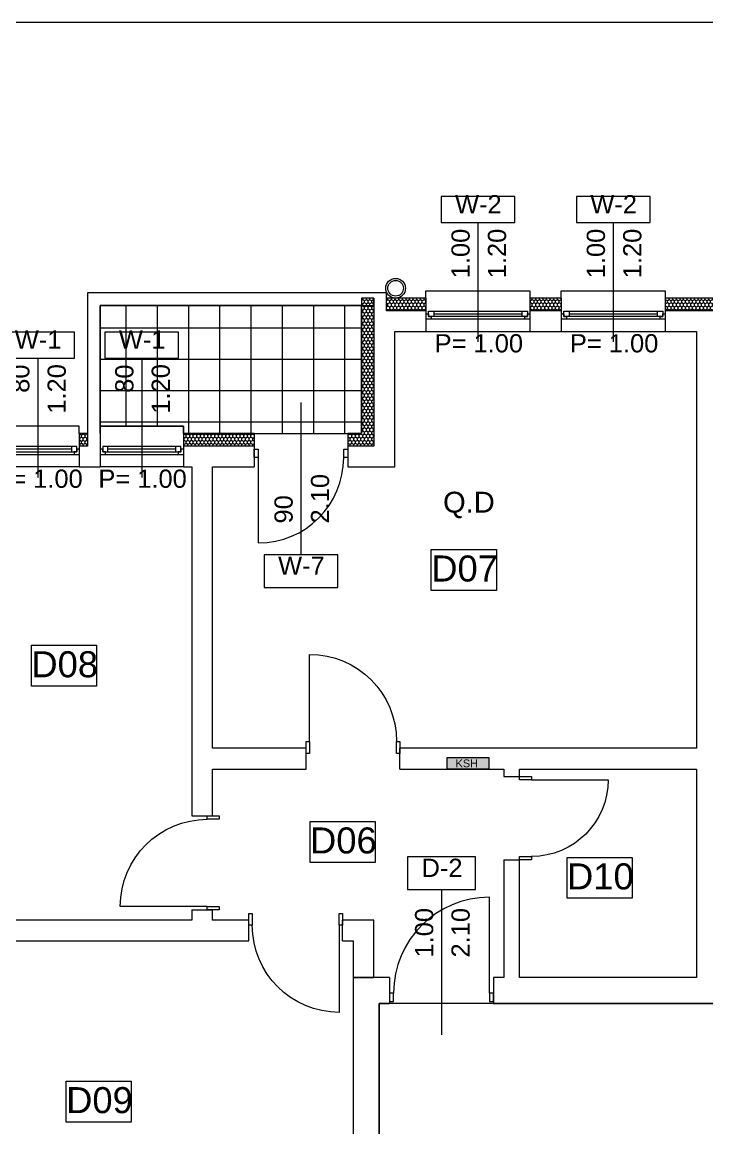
# Model space of a CAD drawing. Header units: feet. Extents: x 2566339 to 2627130, y -124111 to -81443.
# Drawn here: x 2577853 to 2584432, y -101204 to -90589 of the extents above; entities that cross this region are included whole.
import ezdxf
from ezdxf.enums import TextEntityAlignment as Align

# ---------------------------------------------------------------- set-up
doc = ezdxf.new("R2010")
doc.units = ezdxf.units.FT
doc.header["$MEASUREMENT"] = 0
for name, color, linetype, lineweight in [('ARCHICAD Door Markers_Pen_No__20', 1, 'Continuous', 5), ('ARCHICAD Door Markers_Pen_No__60', 230, 'Continuous', 5), ('ARCHICAD Doors_Pen_No__1', 7, 'Continuous', 5), ('ARCHICAD Doors_Pen_No__60', 230, 'Continuous', 5), ('ARCHICAD Window Markers_Pen_No__20', 1, 'Continuous', 5), ('ARCHICAD Windows_Pen_No__20', 1, 'Continuous', 5), ('Columns_Pen_No__1', 7, 'Continuous', 5), ('Columns_Pen_No__6', 5, 'Continuous', 5), ('Dimensioning - General_Pen_No__41', 7, 'Continuous', 5), ('Exterior walls_Pen_No__1', 7, 'Continuous', 5), ('Structural - Bearing_Pen_No__1', 7, 'Continuous', 5), ('Text blocks_Pen_No__1', 7, 'Continuous', 5), ('Text blocks_Pen_No__2', 8, 'Continuous', 5)]:
    doc.layers.add(name, color=color, linetype=linetype, lineweight=lineweight)
for name, color, linetype in [('Columns', 7, 'Continuous'), ('Dimensioning - General', 7, 'Continuous'), ('Exterior walls', 7, 'Continuous')]:
    doc.layers.add(name, color=color, linetype=linetype)
for name, color, linetype, lineweight, true_color in [('Exterior walls_Pen_No__14', 7, 'Continuous', 5, 0xbd8b17), ('Exterior walls_Pen_No__65', 7, 'Continuous', 5, 0x80c2ff), ('Exterior walls_Pen_No__81', 7, 'Continuous', 5, 0x6a6a6a), ('Structural - Bearing_Pen_No__82', 7, 'Continuous', 5, 0xaaaaaa)]:
    doc.layers.add(name, color=color, linetype=linetype, lineweight=lineweight, true_color=true_color)
doc.styles.add('GENERATED_STYLE_1', font='arial.ttf')
pattern_1 = [(90, (2247653.822, -76424.967), (-34.641016, 0), [20, -40]), (90, (2247636.502, -76394.967), (-34.641016, 0), [20, -40]), (150, (2247653.822, -76404.967), (17.320508, 30), [20, -40]), (150, (2247619.18, -76404.967), (17.320508, 30), [20, -40]), (210, (2247653.822, -76424.967), (-17.320508, 30), [20, -40]), (210, (2247619.18, -76424.967), (-17.320508, 30), [20, -40])]

# ---------------------------------------------------------------- blocks, each defined once
blk = doc.blocks.new('Window 22_4')
at = {"layer": 'ARCHICAD Windows_Pen_No__20', "color": 1, "linetype": 'Continuous', "lineweight": 5}
for p, q in [((-400, 150), (-400, 220)), ((-400, 220), (400, 220)), ((400, 220), (400, 150)), ((-400, 150), (-400, 30)), ((400, 150), (400, 30)), ((-400, 30), (-400, 0)), ((-400, 0), (-375, 0)), ((-400, 0), (-400, -50)), ((-400, 0), (-400, -50)), ((-375, 25), (-325, 25)), ((-375, -25), (-375, 25)), ((-375, 0), (-375, -25)), ((-325, 25), (325, 25)), ((-325, 25), (-325, -25)), ((-325, 25), (325, 25)), ((-325, 0), (325, 0)), ((325, -25), (325, 25)), ((325, 25), (375, 25)), ((375, 25), (375, -25)), ((375, -25), (375, 0)), ((375, 0), (400, 0)), ((400, 30), (400, 0)), ((400, 0), (400, -50)), ((400, 0), (400, -50)), ((-350, -50), (-400, -50)), ((-400, -50), (-400, -170)), ((-375, -25), (-350, -25)), ((-325, -25), (-375, -25)), ((-350, -25), (-350, -50)), ((350, -50), (-350, -50)), ((325, -25), (-325, -25)), ((375, -25), (325, -25)), ((350, -50), (350, -25)), ((350, -25), (375, -25)), ((400, -50), (350, -50)), ((400, -50), (400, -170)), ((-400, -170), (400, -170))]:
    blk.add_line(p, q, dxfattribs=at)
blk = doc.blocks.new('W Marker 22_2')
at = {"layer": 'ARCHICAD Window Markers_Pen_No__20', "color": 1, "linetype": 'Continuous', "lineweight": 5}
for p, q in [((0, -1045), (0, 100)), ((-354, -1045), (-354, -1295)), ((354, -1045), (-354, -1045)), ((354, -1295), (354, -1045)), ((-354, -1295), (354, -1295))]:
    blk.add_line(p, q, dxfattribs=at)
at = {"layer": 'ARCHICAD Window Markers_Pen_No__20', "color": 1, "lineweight": 5, "style": 'GENERATED_STYLE_1'}
for tag, rotation, p in [('AC_MarkerText_4', 180, (417, 367)), ('whDistCm', 270, (-323, -397)), ('AC_MarkerText_2', 270, (27, -597)), ('AC_MarkerText_1', 180, (220, -962))]:
    blk.add_attdef(tag, text='', height=175, rotation=rotation, dxfattribs=at).set_placement(p, align=Align.BOTTOM_LEFT)
blk = doc.blocks.new('Window 22_5')
at = {"layer": 'ARCHICAD Windows_Pen_No__20', "color": 1, "linetype": 'Continuous', "lineweight": 5}
for p, q in [((-500, 150), (-500, 220)), ((-500, 220), (500, 220)), ((500, 220), (500, 150)), ((-500, 150), (-500, 30)), ((500, 150), (500, 30)), ((-500, 30), (-500, 0)), ((-500, 0), (-475, 0)), ((-500, 0), (-500, -50)), ((-500, 0), (-500, -50)), ((-475, 25), (-425, 25)), ((-475, -25), (-475, 25)), ((-475, 0), (-475, -25)), ((-425, 25), (425, 25)), ((-425, 25), (-425, -25)), ((-425, 25), (425, 25)), ((-425, 0), (425, 0)), ((425, -25), (425, 25)), ((425, 25), (475, 25)), ((475, 25), (475, -25)), ((475, -25), (475, 0)), ((475, 0), (500, 0)), ((500, 30), (500, 0)), ((500, 0), (500, -50)), ((500, 0), (500, -50)), ((-450, -50), (-500, -50)), ((-500, -50), (-500, -170)), ((-475, -25), (-450, -25)), ((-425, -25), (-475, -25)), ((-450, -25), (-450, -50)), ((450, -50), (-450, -50)), ((425, -25), (-425, -25)), ((475, -25), (425, -25)), ((450, -50), (450, -25)), ((450, -25), (475, -25)), ((500, -50), (450, -50)), ((500, -50), (500, -170)), ((-500, -170), (500, -170))]:
    blk.add_line(p, q, dxfattribs=at)
blk = doc.blocks.new('Wall_8', base_point=(2587252, -93239))
at = {"layer": 'Exterior walls_Pen_No__14', "linetype": 'Continuous', "lineweight": 5, "true_color": 0xbd8b17}
h = blk.add_hatch(dxfattribs=at)
h.set_pattern_fill('STYROFOAM_SM_INSULATION', color=42, style=0, pattern_type=2)
h.set_pattern_definition(pattern_1)
h.paths.add_polyline_path([(2581232, -93239), (2581112, -93239), (2581232, -93359)])
h = blk.add_hatch(dxfattribs=at)
h.set_pattern_fill('STYROFOAM_SM_INSULATION', color=42, style=0, pattern_type=2)
h.set_pattern_definition(pattern_1)
h.paths.add_polyline_path([(2581352, -93359), (2581732, -93359), (2581732, -93239), (2581352, -93239)])
h = blk.add_hatch(dxfattribs=at)
h.set_pattern_fill('STYROFOAM_SM_INSULATION', color=42, style=0, pattern_type=2)
h.set_pattern_definition(pattern_1)
h.paths.add_polyline_path([(2582732, -93359), (2583032, -93359), (2583032, -93239), (2582732, -93239)])
h = blk.add_hatch(dxfattribs=at)
h.set_pattern_fill('STYROFOAM_SM_INSULATION', color=42, style=0, pattern_type=2)
h.set_pattern_definition(pattern_1)
h.paths.add_polyline_path([(2584032, -93359), (2584782, -93359), (2584782, -93239), (2584032, -93239)])
h = blk.add_hatch(dxfattribs=at)
h.set_pattern_fill('STYROFOAM_SM_INSULATION', color=42, style=0, pattern_type=2)
h.set_pattern_definition(pattern_1)
h.paths.add_polyline_path([(2585582, -93359), (2585882, -93359), (2585882, -93239), (2585582, -93239)])
h = blk.add_hatch(dxfattribs=at)
h.set_pattern_fill('STYROFOAM_SM_INSULATION', color=42, style=0, pattern_type=2)
h.set_pattern_definition(pattern_1)
h.paths.add_polyline_path([(2586682, -93359), (2587132, -93359), (2587252, -93239), (2586682, -93239)])
at = {"layer": 'Exterior walls_Pen_No__1', "color": 7, "linetype": 'Continuous', "lineweight": 5}
for p, q in [((2581232, -93239), (2581232, -93359)), ((2581352, -93359), (2581352, -93239)), ((2581732, -93239), (2581732, -93359)), ((2582732, -93239), (2582732, -93359)), ((2583032, -93239), (2583032, -93359)), ((2584032, -93239), (2584032, -93359)), ((2584782, -93239), (2584782, -93359)), ((2585582, -93239), (2585582, -93359)), ((2585882, -93239), (2585882, -93359)), ((2586682, -93239), (2586682, -93359)), ((2581732, -93359), (2581352, -93359)), ((2581732, -93359), (2581732, -93389)), ((2581732, -93389), (2581732, -93439)), ((2583032, -93359), (2582732, -93359)), ((2582732, -93359), (2582732, -93389)), ((2582732, -93389), (2582732, -93439)), ((2583032, -93359), (2583032, -93389)), ((2583032, -93389), (2583032, -93439)), ((2584782, -93359), (2584032, -93359)), ((2584032, -93359), (2584032, -93389)), ((2584032, -93389), (2584032, -93439)), ((2584782, -93359), (2584782, -93389)), ((2584782, -93389), (2584782, -93439)), ((2585882, -93359), (2585582, -93359)), ((2585582, -93359), (2585582, -93389)), ((2585582, -93389), (2585582, -93439)), ((2585882, -93359), (2585882, -93389)), ((2585882, -93389), (2585882, -93439)), ((2587132, -93359), (2586682, -93359)), ((2586682, -93359), (2586682, -93389)), ((2586682, -93389), (2586682, -93439)), ((2581732, -93439), (2581732, -93559)), ((2582732, -93439), (2582732, -93559)), ((2583032, -93439), (2583032, -93559)), ((2584032, -93439), (2584032, -93559)), ((2584782, -93439), (2584782, -93559)), ((2585582, -93439), (2585582, -93559)), ((2585882, -93439), (2585882, -93559)), ((2586682, -93439), (2586682, -93559))]:
    blk.add_line(p, q, dxfattribs=at)
at = {"layer": 'Exterior walls_Pen_No__1', "color": 7, "linetype": 'Continuous', "lineweight": 5, "flags": 128}
for points in [[(2581232, -93239), (2581112, -93239)], [(2581732, -93239), (2581352, -93239)], [(2583032, -93239), (2582732, -93239)], [(2584782, -93239), (2584032, -93239)], [(2585882, -93239), (2585582, -93239)], [(2587252, -93239), (2586682, -93239)], [(2581432, -93559), (2581732, -93559)], [(2582732, -93559), (2583032, -93559)], [(2584032, -93559), (2584332, -93559)], [(2584532, -93559), (2584782, -93559)], [(2585582, -93559), (2585882, -93559)], [(2586682, -93559), (2586932, -93559)]]:
    blk.add_lwpolyline(points, dxfattribs=at)
at = {"layer": 'ARCHICAD Window Markers_Pen_No__20', "color": 1, "linetype": 'Continuous', "lineweight": 5}
ref = blk.add_blockref('W Marker 22_2', (2582232, -93559), dxfattribs=dict(at, rotation=180))
ref.add_attrib('A', '1.00', dxfattribs={"color": 1, "lineweight": 5, "height": 175, "rotation": 90, "style": 'GENERATED_STYLE_1'}).set_placement((2582205, -93048), align=Align.BOTTOM_LEFT)
ref.add_attrib('whDistCm', '1.20', dxfattribs={"color": 1, "lineweight": 5, "height": 175, "rotation": 90, "style": 'GENERATED_STYLE_1'}).set_placement((2582555, -93048), align=Align.BOTTOM_LEFT)
ref.add_attrib('AC_MarkerText_1', 'W-2', dxfattribs={"color": 1, "lineweight": 5, "height": 175, "rotation": 360, "style": 'GENERATED_STYLE_1'}).set_placement((2582012, -92477), align=Align.BOTTOM_LEFT)
ref.add_attrib('AC_MarkerText_4', 'P= 1.00', dxfattribs={"color": 1, "lineweight": 5, "height": 175, "rotation": 360, "style": 'GENERATED_STYLE_1'}).set_placement((2581816, -93812), align=Align.BOTTOM_LEFT)
ref = blk.add_blockref('W Marker 22_2', (2583532, -93559), dxfattribs=dict(at, rotation=180))
ref.add_attrib('A', '1.00', dxfattribs={"color": 1, "lineweight": 5, "height": 175, "rotation": 90, "style": 'GENERATED_STYLE_1'}).set_placement((2583505, -93048), align=Align.BOTTOM_LEFT)
ref.add_attrib('whDistCm', '1.20', dxfattribs={"color": 1, "lineweight": 5, "height": 175, "rotation": 90, "style": 'GENERATED_STYLE_1'}).set_placement((2583855, -93048), align=Align.BOTTOM_LEFT)
ref.add_attrib('AC_MarkerText_1', 'W-2', dxfattribs={"color": 1, "lineweight": 5, "height": 175, "rotation": 360, "style": 'GENERATED_STYLE_1'}).set_placement((2583312, -92477), align=Align.BOTTOM_LEFT)
ref.add_attrib('AC_MarkerText_4', 'P= 1.00', dxfattribs={"color": 1, "lineweight": 5, "height": 175, "rotation": 360, "style": 'GENERATED_STYLE_1'}).set_placement((2583116, -93812), align=Align.BOTTOM_LEFT)
ref = blk.add_blockref('W Marker 22_2', (2585182, -93559), dxfattribs=dict(at, rotation=180))
ref.add_attrib('whDistCm', '1.20', dxfattribs={"color": 1, "lineweight": 5, "height": 175, "rotation": 90, "style": 'GENERATED_STYLE_1'}).set_placement((2585505, -93048), align=Align.BOTTOM_LEFT)
ref.add_attrib('AC_MarkerText_1', 'W-1', dxfattribs={"color": 1, "lineweight": 5, "height": 175, "rotation": 360, "style": 'GENERATED_STYLE_1'}).set_placement((2584962, -92477), align=Align.BOTTOM_LEFT)
ref.add_attrib('AC_MarkerText_2', '80', dxfattribs={"color": 1, "lineweight": 5, "height": 175, "rotation": 90, "style": 'GENERATED_STYLE_1'}).set_placement((2585155, -92848), align=Align.BOTTOM_LEFT)
ref.add_attrib('AC_MarkerText_4', 'P= 1.00', dxfattribs={"color": 1, "lineweight": 5, "height": 175, "rotation": 360, "style": 'GENERATED_STYLE_1'}).set_placement((2584766, -93812), align=Align.BOTTOM_LEFT)
ref = blk.add_blockref('W Marker 22_2', (2586282, -93559), dxfattribs=dict(at, rotation=180))
ref.add_attrib('whDistCm', '1.20', dxfattribs={"color": 1, "lineweight": 5, "height": 175, "rotation": 90, "style": 'GENERATED_STYLE_1'}).set_placement((2586605, -93048), align=Align.BOTTOM_LEFT)
ref.add_attrib('AC_MarkerText_1', 'W-1', dxfattribs={"color": 1, "lineweight": 5, "height": 175, "rotation": 360, "style": 'GENERATED_STYLE_1'}).set_placement((2586062, -92477), align=Align.BOTTOM_LEFT)
ref.add_attrib('AC_MarkerText_2', '80', dxfattribs={"color": 1, "lineweight": 5, "height": 175, "rotation": 90, "style": 'GENERATED_STYLE_1'}).set_placement((2586255, -92848), align=Align.BOTTOM_LEFT)
ref.add_attrib('AC_MarkerText_4', 'P= 1.00', dxfattribs={"color": 1, "lineweight": 5, "height": 175, "rotation": 360, "style": 'GENERATED_STYLE_1'}).set_placement((2585866, -93812), align=Align.BOTTOM_LEFT)
at = {"layer": 'ARCHICAD Windows_Pen_No__20', "color": 1, "linetype": 'Continuous', "lineweight": 5, "zscale": 1000}
for name, p in [('Window 22_5', (2582232, -93389)), ('Window 22_5', (2583532, -93389)), ('Window 22_4', (2585182, -93389)), ('Window 22_4', (2586282, -93389))]:
    blk.add_blockref(name, p, dxfattribs=at)
blk = doc.blocks.new('Wall_9', base_point=(2581112, -93239))
at = {"layer": 'Exterior walls_Pen_No__14', "linetype": 'Continuous', "lineweight": 5, "true_color": 0xbd8b17}
h = blk.add_hatch(dxfattribs=at)
h.set_pattern_fill('STYROFOAM_SM_INSULATION', color=42, style=0, pattern_type=2)
h.set_pattern_definition(pattern_1)
h.paths.add_polyline_path([(2581112, -93239), (2581112, -94539), (2581232, -94659), (2581232, -93359)])
at = {"layer": 'Exterior walls_Pen_No__1', "color": 7, "linetype": 'Continuous', "lineweight": 5}
blk.add_line((2581232, -93359), (2581232, -94659), dxfattribs=at)
at = {"layer": 'Exterior walls_Pen_No__1', "color": 7, "linetype": 'Continuous', "lineweight": 5, "flags": 128}
for points in [[(2581112, -93239), (2581112, -94539)], [(2581432, -94859), (2581432, -93559)]]:
    blk.add_lwpolyline(points, dxfattribs=at)
blk = doc.blocks.new('Storefront with Transom 22_4')
at = {"layer": 'ARCHICAD Doors_Pen_No__60', "color": 230, "linetype": 'Continuous', "lineweight": 5}
for p, q in [((460, 0), (460, 920)), ((-500, 150), (-500, 0)), ((500, 150), (500, 0)), ((-500, 0), (-500, -80)), ((-460, 0), (-500, 0)), ((-500, 0), (-500, -80)), ((-500, 0), (-500, -80)), ((-460, -80), (-460, 0)), ((460, 0), (460, -80)), ((500, 0), (460, 0)), ((500, -80), (500, 0)), ((500, 0), (500, -80)), ((500, 0), (500, -80)), ((-500, -80), (-460, -80)), ((-500, -80), (-500, -100)), ((460, -80), (500, -80)), ((500, -80), (500, -100))]:
    blk.add_line(p, q, dxfattribs=at)
blk.add_arc((460, 0), 920, 90, 180, dxfattribs=at)
blk = doc.blocks.new('D Marker 22_2')
at = {"layer": 'ARCHICAD Door Markers_Pen_No__60', "color": 230, "linetype": 'Continuous', "lineweight": 5}
for p, q in [((0, -1093), (0, 300)), ((-327, -1093), (-327, -1407)), ((327, -1093), (-327, -1093)), ((327, -1407), (327, -1093)), ((-327, -1407), (327, -1407))]:
    blk.add_line(p, q, dxfattribs=at)
at = {"layer": 'ARCHICAD Door Markers_Pen_No__60', "color": 230, "lineweight": 5, "style": 'GENERATED_STYLE_1'}
for tag, rotation, p in [('AC_MarkerText_3', 270, (-323, -327)), ('A', 270, (27, -327)), ('AC_MarkerText_1', 180, (193, -1042))]:
    blk.add_attdef(tag, text='', height=175, rotation=rotation, dxfattribs=at).set_placement(p, align=Align.BOTTOM_LEFT)
blk = doc.blocks.new('Wall_35', base_point=(2595132, -100009))
at = {"layer": 'Exterior walls_Pen_No__1', "color": 7, "linetype": 'Continuous', "lineweight": 5}
for p, q in [((2581382, -99759), (2581382, -99909)), ((2582382, -99759), (2582382, -99909)), ((2581382, -99909), (2581382, -99989)), ((2582382, -99909), (2582382, -99989)), ((2581382, -99989), (2581382, -100009)), ((2582382, -99989), (2582382, -100009))]:
    blk.add_line(p, q, dxfattribs=at)
at = {"layer": 'Exterior walls_Pen_No__1', "color": 7, "linetype": 'Continuous', "lineweight": 5, "flags": 128}
for points in [[(2581382, -99759), (2581032, -99759)], [(2582482, -99759), (2582382, -99759)], [(2584332, -99759), (2582632, -99759)], [(2581282, -100009), (2581382, -100009)], [(2582382, -100009), (2587188, -100009)]]:
    blk.add_lwpolyline(points, dxfattribs=at)
at = {"layer": 'ARCHICAD Door Markers_Pen_No__60', "color": 230, "linetype": 'Continuous', "lineweight": 5}
ref = blk.add_blockref('D Marker 22_2', (2581882, -100009), dxfattribs=dict(at, rotation=180))
ref.add_attrib('A', '1.00', dxfattribs={"color": 230, "lineweight": 5, "height": 175, "rotation": 90, "style": 'GENERATED_STYLE_1'}).set_placement((2581855, -99568), align=Align.BOTTOM_LEFT)
ref.add_attrib('AC_MarkerText_1', 'D-2', dxfattribs={"color": 230, "lineweight": 5, "height": 175, "rotation": 360, "style": 'GENERATED_STYLE_1'}).set_placement((2581690, -98847), align=Align.BOTTOM_LEFT)
ref.add_attrib('AC_MarkerText_3', '2.10', dxfattribs={"color": 230, "lineweight": 5, "height": 175, "rotation": 90, "style": 'GENERATED_STYLE_1'}).set_placement((2582205, -99568), align=Align.BOTTOM_LEFT)
at = {"layer": 'ARCHICAD Doors_Pen_No__60', "color": 230, "linetype": 'Continuous', "lineweight": 5, "zscale": 1000}
blk.add_blockref('Storefront with Transom 22_4', (2581882, -99909), dxfattribs=at)
blk = doc.blocks.new('Wall_36', base_point=(2581282, -100009))
at = {"layer": 'Exterior walls_Pen_No__1', "color": 7, "linetype": 'Continuous', "lineweight": 5, "flags": 128}
for points in [[(2581032, -99759), (2581032, -101859)], [(2581282, -101859), (2581282, -100009)]]:
    blk.add_lwpolyline(points, dxfattribs=at)
blk = doc.blocks.new('Wall_38', base_point=(2584532, -100009))
at = {"layer": 'Exterior walls_Pen_No__1', "color": 7, "linetype": 'Continuous', "lineweight": 5, "flags": 128}
for points in [[(2584332, -93559), (2584332, -97559)], [(2584532, -97559), (2584532, -93559)], [(2584332, -97759), (2584332, -99759)], [(2584532, -99759), (2584532, -97759)]]:
    blk.add_lwpolyline(points, dxfattribs=at)
blk = doc.blocks.new('Wall_42', base_point=(2581232, -99759))
at = {"layer": 'Exterior walls_Pen_No__1', "color": 7, "linetype": 'Continuous', "lineweight": 5, "flags": 128}
for points in [[(2581232, -99759), (2581232, -99209)], [(2581032, -99409), (2581032, -99759)], [(2581032, -99759), (2581232, -99759)]]:
    blk.add_lwpolyline(points, dxfattribs=at)
blk = doc.blocks.new('Entrance Door 22_4')
at = {"layer": 'ARCHICAD Doors_Pen_No__1', "color": 7, "linetype": 'Continuous', "lineweight": 5}
for p, q in [((418, 0), (418, 836)), ((-450, 150), (-450, 0)), ((450, 150), (450, 0)), ((-418, 0), (-450, 0)), ((-450, 0), (-450, -115)), ((-450, 0), (-450, -50)), ((-450, 0), (-450, -50)), ((-418, -115), (-418, 0)), ((450, 0), (418, 0)), ((418, 0), (418, -115)), ((450, -115), (450, 0)), ((450, 0), (450, -50)), ((450, 0), (450, -50)), ((-450, -115), (-418, -115)), ((418, -115), (450, -115))]:
    blk.add_line(p, q, dxfattribs=at)
blk.add_arc((418, 0), 836, 90, 180, dxfattribs=at)
blk = doc.blocks.new('Wall_44', base_point=(2579682, -99209))
at = {"layer": 'Exterior walls_Pen_No__1', "color": 7, "linetype": 'Continuous', "lineweight": 5}
for p, q in [((2579482, -98209), (2579632, -98209)), ((2579632, -98209), (2579682, -98209)), ((2579482, -99109), (2579632, -99109)), ((2579632, -99109), (2579682, -99109))]:
    blk.add_line(p, q, dxfattribs=at)
at = {"layer": 'Exterior walls_Pen_No__1', "color": 7, "linetype": 'Continuous', "lineweight": 5, "flags": 128}
for points in [[(2579482, -94859), (2579482, -98209)], [(2579682, -97559), (2579682, -94859)], [(2579682, -98209), (2579682, -97759)], [(2579482, -99109), (2579482, -99209)], [(2579682, -99209), (2579682, -99109)]]:
    blk.add_lwpolyline(points, dxfattribs=at)
at = {"layer": 'ARCHICAD Doors_Pen_No__1', "color": 7, "linetype": 'Continuous', "lineweight": 5, "xscale": -1, "zscale": 1000, "rotation": 90}
blk.add_blockref('Entrance Door 22_4', (2579632, -98659), dxfattribs=at)
blk = doc.blocks.new('Entrance Door 22_3')
at = {"layer": 'ARCHICAD Doors_Pen_No__1', "color": 7, "linetype": 'Continuous', "lineweight": 5}
for p, q in [((418, 0), (418, 836)), ((-418, 0), (-450, 0)), ((-450, 0), (-450, -115)), ((-418, -115), (-418, 0)), ((450, 0), (418, 0)), ((418, 0), (418, -115)), ((450, -115), (450, 0)), ((-450, -115), (-450, -65)), ((-450, -115), (-450, -65)), ((450, -115), (450, -65)), ((450, -115), (450, -65)), ((-450, -115), (-418, -115)), ((-450, -265), (-450, -115)), ((418, -115), (450, -115)), ((450, -265), (450, -115))]:
    blk.add_line(p, q, dxfattribs=at)
blk.add_arc((418, 0), 836, 90, 180, dxfattribs=at)
blk = doc.blocks.new('Wall_45', base_point=(2579682, -97759))
at = {"layer": 'Exterior walls_Pen_No__1', "color": 7, "linetype": 'Continuous', "lineweight": 5}
for p, q in [((2580582, -97609), (2580582, -97559)), ((2580582, -97759), (2580582, -97609)), ((2581482, -97609), (2581482, -97559)), ((2581482, -97759), (2581482, -97609))]:
    blk.add_line(p, q, dxfattribs=at)
at = {"layer": 'Exterior walls_Pen_No__1', "color": 7, "linetype": 'Continuous', "lineweight": 5, "flags": 128}
for points in [[(2580582, -97559), (2579682, -97559)], [(2584332, -97559), (2581482, -97559)], [(2579682, -97759), (2580582, -97759)], [(2581482, -97759), (2582482, -97759)], [(2582632, -97759), (2584332, -97759)]]:
    blk.add_lwpolyline(points, dxfattribs=at)
at = {"layer": 'ARCHICAD Doors_Pen_No__1', "color": 7, "linetype": 'Continuous', "lineweight": 5, "xscale": -1, "zscale": 1000}
blk.add_blockref('Entrance Door 22_3', (2581032, -97494), dxfattribs=at)
blk = doc.blocks.new('Entrance Door 22_2')
at = {"layer": 'ARCHICAD Doors_Pen_No__1', "color": 7, "linetype": 'Continuous', "lineweight": 5}
for p, q in [((368, 0), (368, 736)), ((-368, 0), (-400, 0)), ((-400, 0), (-400, -115)), ((-368, -115), (-368, 0)), ((400, 0), (368, 0)), ((368, 0), (368, -115)), ((400, -115), (400, 0)), ((-400, -115), (-368, -115)), ((-400, -265), (-400, -115)), ((368, -115), (400, -115)), ((400, -265), (400, -115))]:
    blk.add_line(p, q, dxfattribs=at)
blk.add_arc((368, 0), 736, 90, 180, dxfattribs=at)
blk = doc.blocks.new('Wall_46', base_point=(2582482, -97759))
at = {"layer": 'Exterior walls_Pen_No__1', "color": 7, "linetype": 'Continuous', "lineweight": 5}
for p, q in [((2582482, -97830), (2582632, -97830)), ((2582482, -98630), (2582632, -98630))]:
    blk.add_line(p, q, dxfattribs=at)
at = {"layer": 'Exterior walls_Pen_No__1', "color": 7, "linetype": 'Continuous', "lineweight": 5, "flags": 128}
for points in [[(2582482, -97759), (2582482, -97830)], [(2582632, -97830), (2582632, -97759)], [(2582482, -98630), (2582482, -99759)], [(2582632, -99759), (2582632, -98630)]]:
    blk.add_lwpolyline(points, dxfattribs=at)
at = {"layer": 'ARCHICAD Doors_Pen_No__1', "color": 7, "linetype": 'Continuous', "lineweight": 5, "xscale": -1, "zscale": 1000, "rotation": 270}
blk.add_blockref('Entrance Door 22_2', (2582747, -98230), dxfattribs=at)
blk = doc.blocks.new('Wall_56', base_point=(2581232, -93189))
at = {"layer": 'Exterior walls_Pen_No__1', "color": 7, "linetype": 'Continuous', "lineweight": 5, "flags": 128}
for points in [[(2581352, -93189), (2578482, -93189)], [(2578602, -93309), (2581232, -93309)]]:
    blk.add_lwpolyline(points, dxfattribs=at)
blk = doc.blocks.new('Wall_57', base_point=(2578482, -93189))
at = {"layer": 'Exterior walls_Pen_No__1', "color": 7, "linetype": 'Continuous', "lineweight": 5}
blk.add_line((2578482, -94539), (2578482, -94659), dxfattribs=at)
at = {"layer": 'Exterior walls_Pen_No__1', "color": 7, "linetype": 'Continuous', "lineweight": 5, "flags": 128}
for points in [[(2578482, -93189), (2578482, -94539)], [(2578602, -94539), (2578602, -93309)]]:
    blk.add_lwpolyline(points, dxfattribs=at)
blk = doc.blocks.new('Wall_58', base_point=(2581232, -93239))
at = {"layer": 'Exterior walls_Pen_No__1', "color": 7, "linetype": 'Continuous', "lineweight": 5}
for p, q in [((2581232, -93239), (2581232, -93359)), ((2581352, -93359), (2581352, -93239))]:
    blk.add_line(p, q, dxfattribs=at)
at = {"layer": 'Exterior walls_Pen_No__1', "color": 7, "linetype": 'Continuous', "lineweight": 5, "flags": 128}
for points in [[(2581352, -93239), (2581352, -93189)], [(2581232, -93309), (2581232, -93239)]]:
    blk.add_lwpolyline(points, dxfattribs=at)
blk = doc.blocks.new('Column_1', base_point=(2581442, -93144))
at = {"layer": 'Columns_Pen_No__1', "color": 7, "linetype": 'Continuous', "lineweight": 5}
blk.add_circle((2581442, -93144), 95, dxfattribs=at)
at = {"layer": 'Columns_Pen_No__6', "color": 5, "linetype": 'Continuous', "lineweight": 5}
blk.add_circle((2581442, -93144), 75, dxfattribs=at)
blk = doc.blocks.new('Storefront with Transom 22')
at = {"layer": 'ARCHICAD Doors_Pen_No__60', "color": 230, "linetype": 'Continuous', "lineweight": 5}
for p, q in [((410, 0), (410, 820)), ((-450, 0), (-450, 90)), ((-450, -80), (-450, 0)), ((-450, 0), (-410, 0)), ((-450, -80), (-450, 0)), ((-450, -80), (-450, 0)), ((-410, 0), (-410, -80)), ((410, -80), (410, 0)), ((410, 0), (450, 0)), ((450, 0), (450, 90)), ((450, 0), (450, -80)), ((450, -80), (450, 0)), ((450, -80), (450, 0)), ((-410, -80), (-450, -80)), ((-450, -110), (-450, -80)), ((450, -80), (410, -80)), ((450, -110), (450, -80)), ((-450, -230), (-450, -110)), ((450, -230), (450, -110))]:
    blk.add_line(p, q, dxfattribs=at)
blk.add_arc((410, 0), 820, 90, 180, dxfattribs=at)
blk = doc.blocks.new('D Marker 22')
at = {"layer": 'ARCHICAD Door Markers_Pen_No__20', "color": 1, "linetype": 'Continuous', "lineweight": 5}
for p, q in [((354, 1157), (-354, 1157)), ((-354, 1157), (-354, 843)), ((354, 843), (354, 1157)), ((-354, 843), (354, 843)), ((0, 843), (0, -620))]:
    blk.add_line(p, q, dxfattribs=at)
at = {"layer": 'ARCHICAD Door Markers_Pen_No__20', "color": 1, "lineweight": 5, "style": 'GENERATED_STYLE_1'}
for tag, rotation, p in [('AC_MarkerText_1', 180, (220, 1208)), ('AC_MarkerText_3', 270, (-322, 657)), ('AC_MarkerText_2', 270, (28, 657))]:
    blk.add_attdef(tag, text='', height=175, rotation=rotation, dxfattribs=at).set_placement(p, align=Align.BOTTOM_LEFT)

msp = doc.modelspace()

# ---------------------------------------------------------------- hatches: boundary and pattern name
at = {"layer": 'Exterior walls_Pen_No__14', "linetype": 'Continuous', "lineweight": 5, "true_color": 0xbd8b17}
h = msp.add_hatch(dxfattribs=at)
h.set_pattern_fill('STYROFOAM_SM_INSULATION', color=42, style=0, pattern_type=2)
h.set_pattern_definition(pattern_1)
h.paths.add_polyline_path([(2578402.326, -94659.236), (2578482.326, -94659.236), (2578482.326, -94539.236), (2578402.326, -94539.236)])
h = msp.add_hatch(dxfattribs=at)
h.set_pattern_fill('STYROFOAM_SM_INSULATION', color=42, style=0, pattern_type=2)
h.set_pattern_definition(pattern_1)
h.paths.add_polyline_path([(2579402.326, -94659.236), (2580082.326, -94659.236), (2580082.326, -94539.236), (2579402.326, -94539.236)])
h = msp.add_hatch(dxfattribs=at)
h.set_pattern_fill('STYROFOAM_SM_INSULATION', color=42, style=0, pattern_type=2)
h.set_pattern_definition(pattern_1)
h.paths.add_polyline_path([(2581112.326, -94539.236), (2580982.326, -94539.236), (2580982.326, -94659.236), (2581232.326, -94659.236)])
at = {"layer": 'Exterior walls_Pen_No__65', "linetype": 'Continuous', "lineweight": 5, "true_color": 0x80c2ff}
msp.add_hatch(color=151, dxfattribs=at).paths.add_polyline_path([(2581937.226, -97759.236), (2581937.226, -97649.236), (2582337.226, -97649.236), (2582337.226, -97759.236)])
at = {"layer": 'Structural - Bearing_Pen_No__82', "linetype": 'Continuous', "lineweight": 5, "true_color": 0xaaaaaa}
h = msp.add_hatch(dxfattribs=at)
h.set_pattern_fill('GRID_30X30', color=253, style=0, pattern_type=2)
h.set_pattern_definition([(0, (2247653.82, -76424.97), (0, 300), []), (90, (2247653.82, -76424.97), (-300, 0), [])])
h.paths.add_polyline_path([(2581112.326, -93309.236), (2578602.326, -93309.236), (2578602.326, -94469.236), (2579402.326, -94469.236), (2579402.326, -94537.611), (2581112.326, -94537.611)])

# ---------------------------------------------------------------- linework, layer by layer
at = {"layer": 'Dimensioning - General', "color": 7, "linetype": 'Continuous', "lineweight": 5}
msp.add_line((2576912.326, -90589.236), (2599452.326, -90589.236), dxfattribs=at)
at = {"layer": 'Exterior walls_Pen_No__1', "color": 7, "linetype": 'Continuous', "lineweight": 5}
for p, q in [((2578402.326, -94539.236), (2578402.326, -94659.236)), ((2578482.326, -94539.236), (2578482.326, -94659.236)), ((2578602.326, -94539.236), (2578602.326, -94659.236)), ((2579402.326, -94539.236), (2579402.326, -94659.236)), ((2580082.326, -94539.236), (2580082.326, -94659.236)), ((2580982.326, -94539.236), (2580982.326, -94659.236)), ((2578482.326, -94659.236), (2578402.326, -94659.236)), ((2578402.326, -94659.236), (2578402.326, -94689.236)), ((2578602.326, -94659.236), (2578602.326, -94689.236)), ((2580082.326, -94659.236), (2579402.326, -94659.236)), ((2579402.326, -94659.236), (2579402.326, -94689.236)), ((2580082.326, -94659.236), (2580082.326, -94689.236)), ((2581232.326, -94659.236), (2580982.326, -94659.236)), ((2580982.326, -94659.236), (2580982.326, -94689.236)), ((2578402.326, -94689.236), (2578402.326, -94739.236)), ((2578402.326, -94739.236), (2578402.326, -94859.236)), ((2578602.326, -94689.236), (2578602.326, -94739.236)), ((2578602.326, -94739.236), (2578602.326, -94859.236)), ((2579402.326, -94689.236), (2579402.326, -94739.236)), ((2579402.326, -94739.236), (2579402.326, -94859.236)), ((2580082.326, -94689.236), (2580082.326, -94769.236)), ((2580082.326, -94769.236), (2580082.326, -94859.236)), ((2580982.326, -94689.236), (2580982.326, -94769.236)), ((2580982.326, -94769.236), (2580982.326, -94859.236)), ((2580032.326, -99259.236), (2580032.326, -99209.236)), ((2580932.326, -99259.236), (2580932.326, -99209.236)), ((2580032.326, -99409.236), (2580032.326, -99259.236)), ((2580932.326, -99409.236), (2580932.326, -99259.236))]:
    msp.add_line(p, q, dxfattribs=at)
at = {"layer": 'Exterior walls_Pen_No__1', "color": 7, "linetype": 'Continuous', "lineweight": 5, "flags": 128}
for points in [[(2578482.326, -94539.236), (2578402.326, -94539.236)], [(2580082.326, -94539.236), (2579402.326, -94539.236)], [(2581112.326, -94539.236), (2580982.326, -94539.236)], [(2578402.326, -94859.236), (2578602.326, -94859.236)], [(2579402.326, -94859.236), (2579482.326, -94859.236)], [(2579682.326, -94859.236), (2580082.326, -94859.236)], [(2580982.326, -94859.236), (2581432.326, -94859.236)], [(2579482.326, -99209.236), (2576370.102, -99209.236)], [(2580032.326, -99209.236), (2579682.326, -99209.236)], [(2581232.326, -99209.236), (2580932.326, -99209.236)], [(2576370.102, -99409.236), (2580032.326, -99409.236)], [(2580932.326, -99409.236), (2581032.326, -99409.236)]]:
    msp.add_lwpolyline(points, dxfattribs=at)
msp.add_lwpolyline([(2581937.226, -97759.236), (2581937.226, -97649.236), (2582337.226, -97649.236), (2582337.226, -97759.236)], close=True, dxfattribs=at)
at = {"layer": 'Exterior walls_Pen_No__81', "color": 251, "linetype": 'Continuous', "lineweight": 5, "true_color": 0x6a6a6a}
for p, q in [((2595082.326, -100009.236), (2581282.326, -100009.236)), ((2581282.326, -100009.236), (2581282.326, -101859.236)), ((2595082.326, -100009.236), (2581282.326, -100009.236)), ((2581282.326, -100009.236), (2581282.326, -101859.236))]:
    msp.add_line(p, q, dxfattribs=at)
at = {"layer": 'Structural - Bearing_Pen_No__1', "color": 7, "linetype": 'Continuous', "lineweight": 5, "flags": 128}
msp.add_lwpolyline([(2581112.326, -93309.236), (2578602.326, -93309.236), (2578602.326, -94469.236), (2579402.326, -94469.236), (2579402.326, -94537.611), (2581112.326, -94537.611)], close=True, dxfattribs=at)
at = {"layer": 'Text blocks_Pen_No__2', "color": 8, "linetype": 'Continuous', "lineweight": 5, "flags": 128}
for points in [[(2581784.069, -95651.844), (2582410.358, -95651.844), (2582410.358, -96044.702), (2581784.069, -96044.702)], [(2577941.665, -96571.18), (2578567.954, -96571.18), (2578567.954, -96964.037), (2577941.665, -96964.037)], [(2580619.289, -98262.232), (2581245.577, -98262.232), (2581245.577, -98655.09), (2580619.289, -98655.09)], [(2583088.483, -98607.168), (2583714.769, -98607.168), (2583714.769, -99000.026), (2583088.483, -99000.026)], [(2578275.784, -100755.138), (2578902.073, -100755.138), (2578902.073, -101147.995), (2578275.784, -101147.995)]]:
    msp.add_lwpolyline(points, close=True, dxfattribs=at)

# ---------------------------------------------------------------- block references
at = {"layer": 'ARCHICAD Door Markers_Pen_No__20', "color": 1, "linetype": 'Continuous', "lineweight": 5}
ref = msp.add_blockref('D Marker 22', (2580532.326, -94859.236), dxfattribs=dict(at, rotation=180))
ref.add_attrib('AC_MarkerText_1', 'W-7', dxfattribs={"color": 1, "lineweight": 5, "height": 175, "rotation": 360, "style": 'GENERATED_STYLE_1'}).set_placement((2580312.325, -95946.736), align=Align.BOTTOM_LEFT)
ref.add_attrib('AC_MarkerText_2', '90', dxfattribs={"color": 1, "lineweight": 5, "height": 175, "rotation": 90, "style": 'GENERATED_STYLE_1'}).set_placement((2580504.826, -95402.116), align=Align.BOTTOM_LEFT)
ref.add_attrib('AC_MarkerText_3', '2.10', dxfattribs={"color": 1, "lineweight": 5, "height": 175, "rotation": 90, "style": 'GENERATED_STYLE_1'}).set_placement((2580854.826, -95402.116), align=Align.BOTTOM_LEFT)
at = {"layer": 'ARCHICAD Doors_Pen_No__1', "color": 7, "linetype": 'Continuous', "lineweight": 5, "xscale": -1, "zscale": 1000, "rotation": 180}
msp.add_blockref('Entrance Door 22_4', (2580482.326, -99259.236), dxfattribs=at)
at = {"layer": 'ARCHICAD Doors_Pen_No__60', "color": 230, "linetype": 'Continuous', "lineweight": 5, "zscale": 1000, "rotation": 180}
msp.add_blockref('Storefront with Transom 22', (2580532.326, -94769.236), dxfattribs=at)
at = {"layer": 'ARCHICAD Window Markers_Pen_No__20', "color": 1, "linetype": 'Continuous', "lineweight": 5}
ref = msp.add_blockref('W Marker 22_2', (2578002.326, -94859.236), dxfattribs=dict(at, rotation=180))
ref.add_attrib('whDistCm', '1.20', dxfattribs={"color": 1, "lineweight": 5, "height": 175, "rotation": 90, "style": 'GENERATED_STYLE_1'}).set_placement((2578324.826, -94347.716), align=Align.BOTTOM_LEFT)
ref.add_attrib('AC_MarkerText_1', 'W-1', dxfattribs={"color": 1, "lineweight": 5, "height": 175, "rotation": 360, "style": 'GENERATED_STYLE_1'}).set_placement((2577782.325, -93776.736), align=Align.BOTTOM_LEFT)
ref.add_attrib('AC_MarkerText_2', '80', dxfattribs={"color": 1, "lineweight": 5, "height": 175, "rotation": 90, "style": 'GENERATED_STYLE_1'}).set_placement((2577974.826, -94147.716), align=Align.BOTTOM_LEFT)
ref.add_attrib('AC_MarkerText_4', 'P= 1.00', dxfattribs={"color": 1, "lineweight": 5, "height": 175, "rotation": 360, "style": 'GENERATED_STYLE_1'}).set_placement((2577585.526, -95112.116), align=Align.BOTTOM_LEFT)
ref = msp.add_blockref('W Marker 22_2', (2579002.326, -94859.236), dxfattribs=dict(at, rotation=180))
ref.add_attrib('whDistCm', '1.20', dxfattribs={"color": 1, "lineweight": 5, "height": 175, "rotation": 90, "style": 'GENERATED_STYLE_1'}).set_placement((2579324.826, -94347.716), align=Align.BOTTOM_LEFT)
ref.add_attrib('AC_MarkerText_1', 'W-1', dxfattribs={"color": 1, "lineweight": 5, "height": 175, "rotation": 360, "style": 'GENERATED_STYLE_1'}).set_placement((2578782.325, -93776.736), align=Align.BOTTOM_LEFT)
ref.add_attrib('AC_MarkerText_2', '80', dxfattribs={"color": 1, "lineweight": 5, "height": 175, "rotation": 90, "style": 'GENERATED_STYLE_1'}).set_placement((2578974.826, -94147.716), align=Align.BOTTOM_LEFT)
ref.add_attrib('AC_MarkerText_4', 'P= 1.00', dxfattribs={"color": 1, "lineweight": 5, "height": 175, "rotation": 360, "style": 'GENERATED_STYLE_1'}).set_placement((2578585.526, -95112.116), align=Align.BOTTOM_LEFT)
at = {"layer": 'ARCHICAD Windows_Pen_No__20', "color": 1, "linetype": 'Continuous', "lineweight": 5, "xscale": -1, "zscale": 1000}
for p in [(2578002.326, -94689.236), (2579002.326, -94689.236)]:
    msp.add_blockref('Window 22_4', p, dxfattribs=at)
at = {"layer": 'Columns', "color": 5, "lineweight": 5}
msp.add_blockref('Column_1', (2581441.632, -93144.236), dxfattribs=at)
at = {"layer": 'Exterior walls', "color": 7, "lineweight": 5}
for name, p in [('Wall_8', (2587252.326, -93239.236)), ('Wall_56', (2581232.326, -93189.236)), ('Wall_57', (2578482.326, -93189.236)), ('Wall_58', (2581232.326, -93239.236)), ('Wall_9', (2581112.326, -93239.236)), ('Wall_38', (2584532.326, -100009.236)), ('Wall_44', (2579682.326, -99209.236)), ('Wall_45', (2579682.326, -97759.236)), ('Wall_46', (2582482.326, -97759.236)), ('Wall_35', (2595132.326, -100009.236)), ('Wall_42', (2581232.326, -99759.236)), ('Wall_36', (2581282.326, -100009.236))]:
    msp.add_blockref(name, p, dxfattribs=at)

# ---------------------------------------------------------------- texts
at = {"layer": 'Dimensioning - General_Pen_No__41', "color": 7, "linetype": 'Continuous', "lineweight": 5, "insert": (2581897.349, -95352.34), "char_height": 200, "attachment_point": 7, "style": 'GENERATED_STYLE_1'}
msp.add_mtext('\\A1;Q.D', dxfattribs=at)
at = {"layer": 'Text blocks_Pen_No__1', "color": 7, "linetype": 'Continuous', "lineweight": 5, "insert": (2582125.303, -97667.059), "char_height": 75, "attachment_point": 2, "style": 'GENERATED_STYLE_1'}
msp.add_mtext('\\A1;KSH', dxfattribs=at)
at = {"layer": 'Text blocks_Pen_No__2', "color": 8, "linetype": 'Continuous', "lineweight": 5, "char_height": 250, "attachment_point": 1, "style": 'GENERATED_STYLE_1'}
for s, insert in [('\\A1;D07', (2581784.069, -95708.987)), ('\\A1;D08', (2577941.665, -96628.323)), ('\\A1;D06', (2580619.289, -98319.375)), ('\\A1;D10', (2583088.483, -98664.311)), ('\\A1;D09', (2578275.784, -100812.281))]:
    msp.add_mtext(s, dxfattribs=dict(at, insert=insert))

doc.saveas('drawing.dxf')
